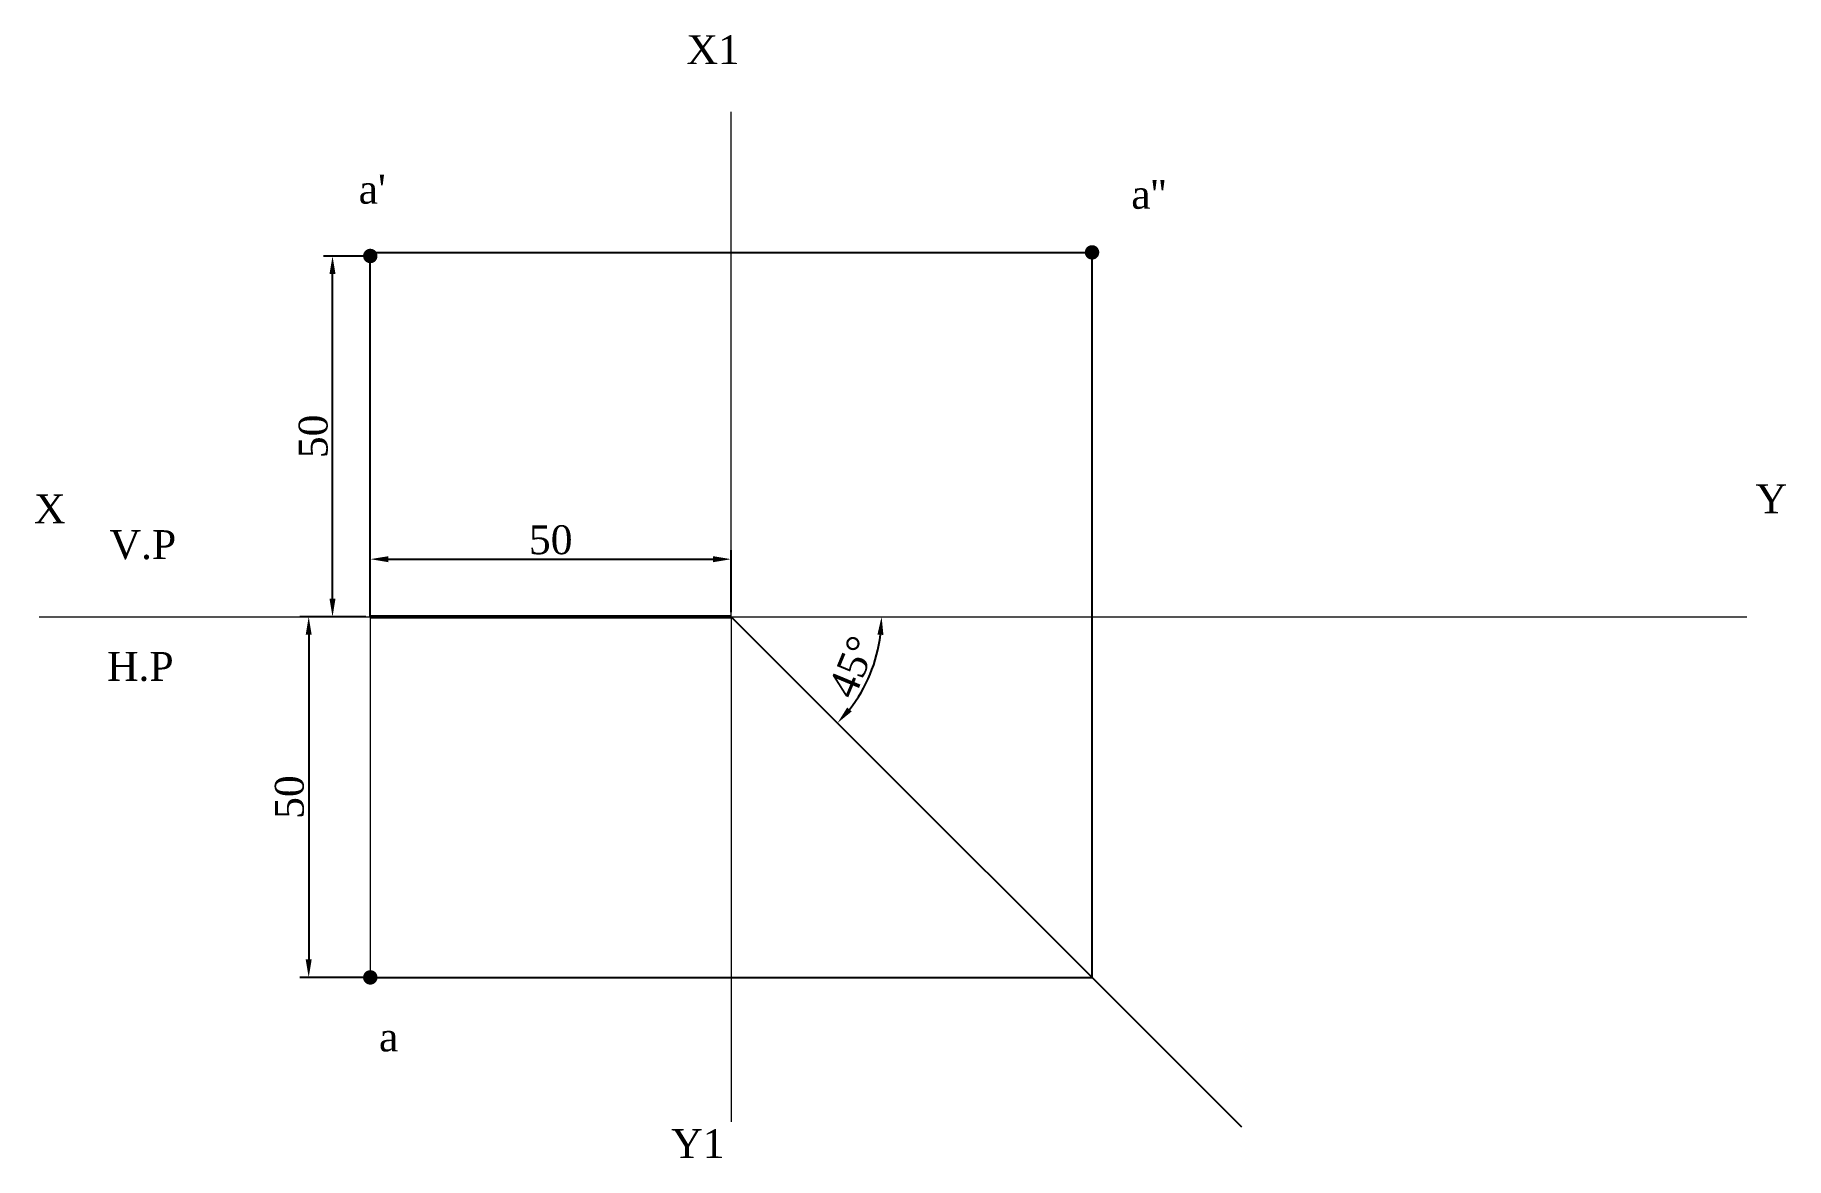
# Paper-space layout 'Layout1' of a CAD drawing. Header units: millimetres. Extents: x 5 to 248, y 26 to 181.
import ezdxf

# ---------------------------------------------------------------- set-up
doc = ezdxf.new("R2010")
doc.units = ezdxf.units.MM
for name, color, linetype, lineweight in [('PROJECTION_LINE', 250, 'Continuous', 5), ('VISIBLE_LINE', 170, 'Continuous', 50), ('XY LINE', 1, 'Continuous', 15)]:
    doc.layers.add(name, color=color, linetype=linetype, lineweight=lineweight)
doc.styles.get("Standard").update_dxf_attribs({"font": 'times.ttf', "height": 4})
doc.dimstyles.new('ISO-25', dxfattribs={"dimtxt": 4, "dimasz": 2.5, "dimexe": 1.25, "dimexo": 0.625, "dimtad": 1, "dimtoh": 1, "dimtxsty": 'Standard', "dimcen": 2.5, "dimadec": 0, "dimazin": 0, "dimtfac": 1, "dimtmove": 0, "dimatfit": 3, "dimfxl": 1, "dimarcsym": 0})

# ---------------------------------------------------------------- blocks, each defined once
blk = doc.blocks.new('*D1')
at = {"color": 0, "lineweight": -2, "transparency": 16777216}
for p, q in [((51.17, 150.74), (45.32, 150.74)), ((46.57, 103.24), (46.57, 148.24)), ((51.17, 100.74), (45.32, 100.74))]:
    blk.add_line(p, q, dxfattribs=at)
at = {"color": 0, "transparency": 16777216}
for points in [[(46.15, 148.24), (46.98, 148.24), (46.57, 150.74)], [(46.15, 103.24), (46.98, 103.24), (46.57, 100.74)]]:
    blk.add_solid(points, dxfattribs=at)
at = {"layer": 'Defpoints', "color": 0, "transparency": 16777216}
for p in [(46.57, 150.74), (51.8, 150.74), (51.8, 100.74)]:
    blk.add_point(p, dxfattribs=at)
at = {"color": 0, "transparency": 16777216, "insert": (43.91, 125.74), "char_height": 4, "attachment_point": 5, "rotation": 90}
blk.add_mtext('50', dxfattribs=at)
blk = doc.blocks.new('*D2')
at = {"color": 0, "lineweight": -2, "transparency": 16777216}
for p, q in [((51.17, 100.74), (42.02, 100.74)), ((43.27, 98.24), (43.27, 53.24)), ((51.17, 50.74), (42.02, 50.74))]:
    blk.add_line(p, q, dxfattribs=at)
at = {"color": 0, "transparency": 16777216}
for points in [[(42.85, 98.24), (43.68, 98.24), (43.27, 100.74)], [(42.85, 53.24), (43.68, 53.24), (43.27, 50.74)]]:
    blk.add_solid(points, dxfattribs=at)
at = {"layer": 'Defpoints', "color": 0, "transparency": 16777216}
for p in [(51.8, 100.74), (43.27, 50.74), (51.8, 50.74)]:
    blk.add_point(p, dxfattribs=at)
at = {"color": 0, "transparency": 16777216, "insert": (40.61, 75.74), "char_height": 4, "attachment_point": 5, "rotation": 90}
blk.add_mtext('50', dxfattribs=at)
blk = doc.blocks.new('*D3')
at = {"color": 0, "lineweight": -2, "transparency": 16777216}
for p, q in [((51.8, 101.37), (51.8, 109.97)), ((101.8, 101.37), (101.8, 109.97)), ((54.3, 108.72), (99.3, 108.72))]:
    blk.add_line(p, q, dxfattribs=at)
at = {"color": 0, "transparency": 16777216}
for points in [[(54.3, 109.13), (54.3, 108.3), (51.8, 108.72)], [(99.3, 109.13), (99.3, 108.3), (101.8, 108.72)]]:
    blk.add_solid(points, dxfattribs=at)
at = {"layer": 'Defpoints', "color": 0, "transparency": 16777216}
for p in [(101.8, 108.72), (51.8, 100.74), (101.8, 100.74)]:
    blk.add_point(p, dxfattribs=at)
at = {"color": 0, "transparency": 16777216, "insert": (76.8, 111.38), "char_height": 4, "attachment_point": 5}
blk.add_mtext('50', dxfattribs=at)
blk = doc.blocks.new('*D7')
at = {"layer": 'Defpoints', "color": 0, "transparency": 16777216}
for p in [(5.92, 100.74), (101.8, 100.74), (242.51, 100.74), (119.84, 90.33), (172.51, 30.03)]:
    blk.add_point(p, dxfattribs=at)
at = {"layer": 'VISIBLE_LINE', "color": 0, "lineweight": -2, "transparency": 16777216}
blk.add_arc((101.8, 100.74), 20.84, 321.8789, 353.1211, dxfattribs=at)
at = {"layer": 'VISIBLE_LINE', "color": 0, "transparency": 16777216}
for points in [[(122.07, 98.27), (122.9, 98.22), (122.64, 100.74)], [(118.5, 87.61), (117.88, 88.16), (116.53, 86.01)]]:
    blk.add_solid(points, dxfattribs=at)
at = {"layer": 'VISIBLE_LINE', "color": 0, "transparency": 16777216, "insert": (118.59, 93.79), "char_height": 4, "attachment_point": 5, "rotation": 67.5}
blk.add_mtext('45°', dxfattribs=at)

psp = doc.layouts.get("Layout1")

# ---------------------------------------------------------------- linework, layer by layer
for p, q in [((51.8, 151.244), (152.3, 151.244)), ((51.8, 100.744), (51.8, 150.744)), ((151.8, 50.744), (151.8, 151.744)), ((101.8, 100.744), (172.51, 30.034)), ((51.3, 50.744), (151.8, 50.744))]:
    psp.add_line(p, q)
at = {"const_width": 1}
for points in [[(51.3, 150.744, 1), (52.3, 150.744, 1)], [(151.3, 151.244, 1), (152.3, 151.244, 1)], [(51.3, 50.744, 1), (52.3, 50.744, 1)]]:
    psp.add_lwpolyline(points, format="xyb", close=True, dxfattribs=at)
at = {"layer": 'PROJECTION_LINE'}
for q in [(51.8, 150.744), (51.8, 50.744)]:
    psp.add_line((51.8, 100.744), q, dxfattribs=at)
at = {"layer": 'VISIBLE_LINE'}
psp.add_line((51.8, 100.744), (101.8, 100.744), dxfattribs=at)
at = {"layer": 'XY LINE'}
for p, q in [((101.8, 100.744), (101.8, 170.744)), ((5.917, 100.744), (242.511, 100.744)), ((101.8, 100.744), (101.8, 30.744))]:
    psp.add_line(p, q, dxfattribs=at)

# ---------------------------------------------------------------- texts
for s, p in [('X1', (95.611, 177.344)), ("a'", (50.185, 157.994)), ("a''", (157.236, 157.29)), ('Y', (243.737, 115.091)), ('X', (5.216, 113.691)), ('V.P', (15.675, 108.741)), ('H.P', (15.323, 91.854)), ('a', (53.002, 40.489)), ('Y1', (93.499, 25.713))]:
    psp.add_text(s, height=4).set_placement(p)

# ---------------------------------------------------------------- dimensions: what is measured, and where the dimension line sits
dim = psp.add_aligned_dim(p1=(51.8, 100.744), p2=(51.8, 150.744), distance=5.235, dimstyle='ISO-25')
dim.commit()
dim.dimension.update_dxf_attribs({"geometry": '*D1', "text_midpoint": (43.905, 125.744)})
dim = psp.add_linear_dim(base=(101.8, 108.718), p1=(51.8, 100.744), p2=(101.8, 100.744), dimstyle='ISO-25')
dim.commit()
dim.dimension.update_dxf_attribs({"geometry": '*D3', "text_midpoint": (76.8, 111.377)})
dim = psp.add_linear_dim(base=(43.265, 50.744), p1=(51.8, 100.744), p2=(51.8, 50.744), angle=90, dimstyle='ISO-25')
dim.commit()
dim.dimension.update_dxf_attribs({"geometry": '*D2', "text_midpoint": (40.606, 75.744)})
at = {"layer": 'VISIBLE_LINE'}
dim = psp.add_angular_dim_2l(base=(119.844, 90.326), line1=((101.8, 100.744), (172.51, 30.034)), line2=((5.917, 100.744), (242.511, 100.744)), dimstyle='ISO-25', dxfattribs=at)
dim.commit()
dim.dimension.update_dxf_attribs({"geometry": '*D7', "text_midpoint": (118.592, 93.789)})

doc.saveas('drawing.dxf')
